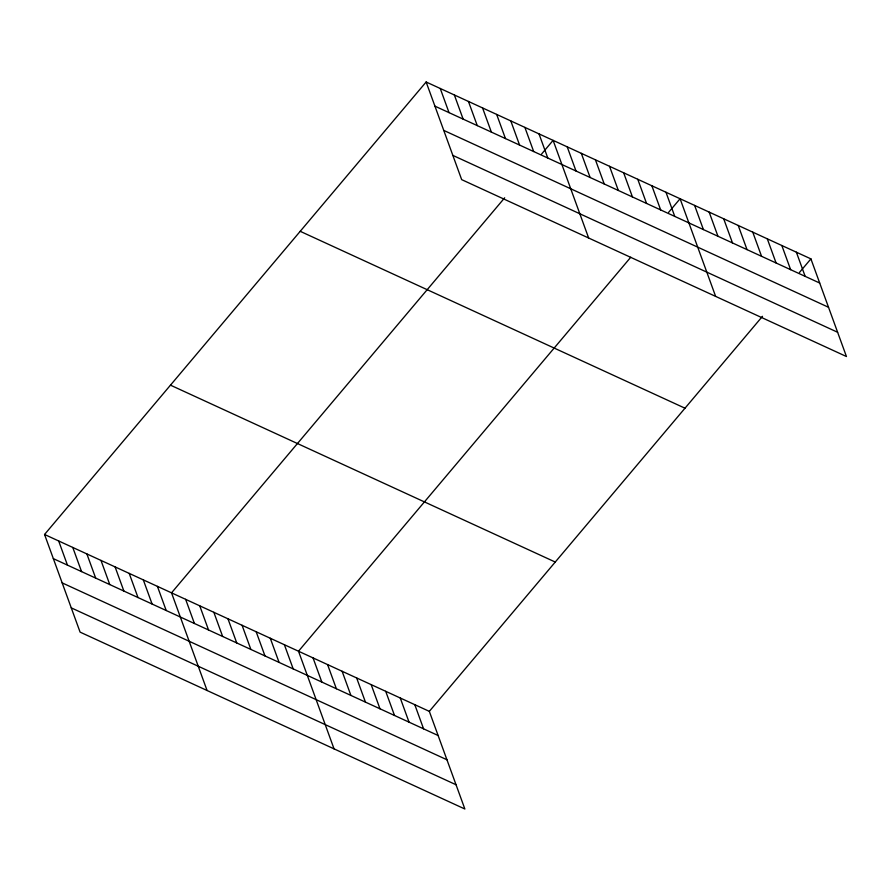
<?xml version="1.0" encoding="UTF-8"?>
<svg xmlns="http://www.w3.org/2000/svg" width="891" height="891" viewBox="0 0 891 891"><rect width="100%" height="100%" fill="white"/><g stroke="black" fill="none" stroke-linecap="round" stroke-linejoin="round"><path stroke-width="1.34" d="M44.55 534.477L429.328 711.363L464.868 809.006L80.09 632.12L44.55 534.477L426.132 81.994L810.91 258.88L846.45 356.523L461.672 179.637L426.132 81.994M504.674 197.802L171.529 592.849L207.068 690.492M541.661 153.943L553.111 140.366L588.65 238.008M630.772 257.221L298.507 651.221L334.047 748.863M668.64 212.314L680.089 198.738L715.629 296.38M429.328 711.363L762.484 316.316M799.461 272.457L810.91 258.88M434.931 106.152L819.698 283.037M443.751 130.398L828.53 307.284M452.851 155.39L837.618 332.276M300.211 231.315L684.99 408.201M170.471 385.157L555.249 562.043M53.337 558.635L438.116 735.52M62.17 582.881L446.948 759.767M71.258 607.862L456.036 784.748M796.376 252.198L805.163 276.355M781.841 245.515L790.629 269.672M767.307 238.833L776.094 262.99M752.761 232.15L761.56 256.307M738.227 225.468L747.026 249.625M723.692 218.785L732.491 242.942M709.158 212.103L717.946 236.26M694.624 205.42L703.411 229.577M665.978 192.256L674.765 216.413M651.867 185.774L660.665 209.92M637.767 179.28L646.554 203.438M623.655 172.798L632.443 196.956M609.544 166.316L618.332 190.462M595.433 159.823L604.232 183.98M581.322 153.341L590.12 177.498M567.222 146.859L576.009 171.005M538.999 133.884L547.798 158.041M524.888 127.402L533.687 151.548M510.788 120.909L519.576 145.066M496.677 114.427L505.464 138.584M482.566 107.945L491.364 132.091M468.454 101.451L477.253 125.609M454.354 94.969L463.142 119.127M440.243 88.476L449.031 112.634M414.794 704.681L423.581 728.838M400.259 697.998L409.047 722.155M385.714 691.316L394.513 715.473M371.179 684.633L379.978 708.79M356.645 677.951L365.444 702.108M342.111 671.268L350.898 695.425M327.576 664.586L336.364 688.743M313.042 657.903L321.829 682.06M284.396 644.739L293.184 668.885M270.285 638.246L279.072 662.403M256.174 631.764L264.972 655.921M242.074 625.282L250.861 649.428M227.962 618.788L236.75 642.946M213.851 612.306L222.639 636.464M199.74 605.824L208.539 629.97M185.64 599.331L194.427 623.488M157.417 586.367L166.205 610.513M143.306 579.874L152.105 604.031M129.206 573.392L137.994 597.549M115.095 566.91L123.882 591.056M100.984 560.417L109.771 584.574M86.873 553.935L95.671 578.092M72.772 547.442L81.56 571.599M58.661 540.96L67.449 565.117"/></g></svg>
